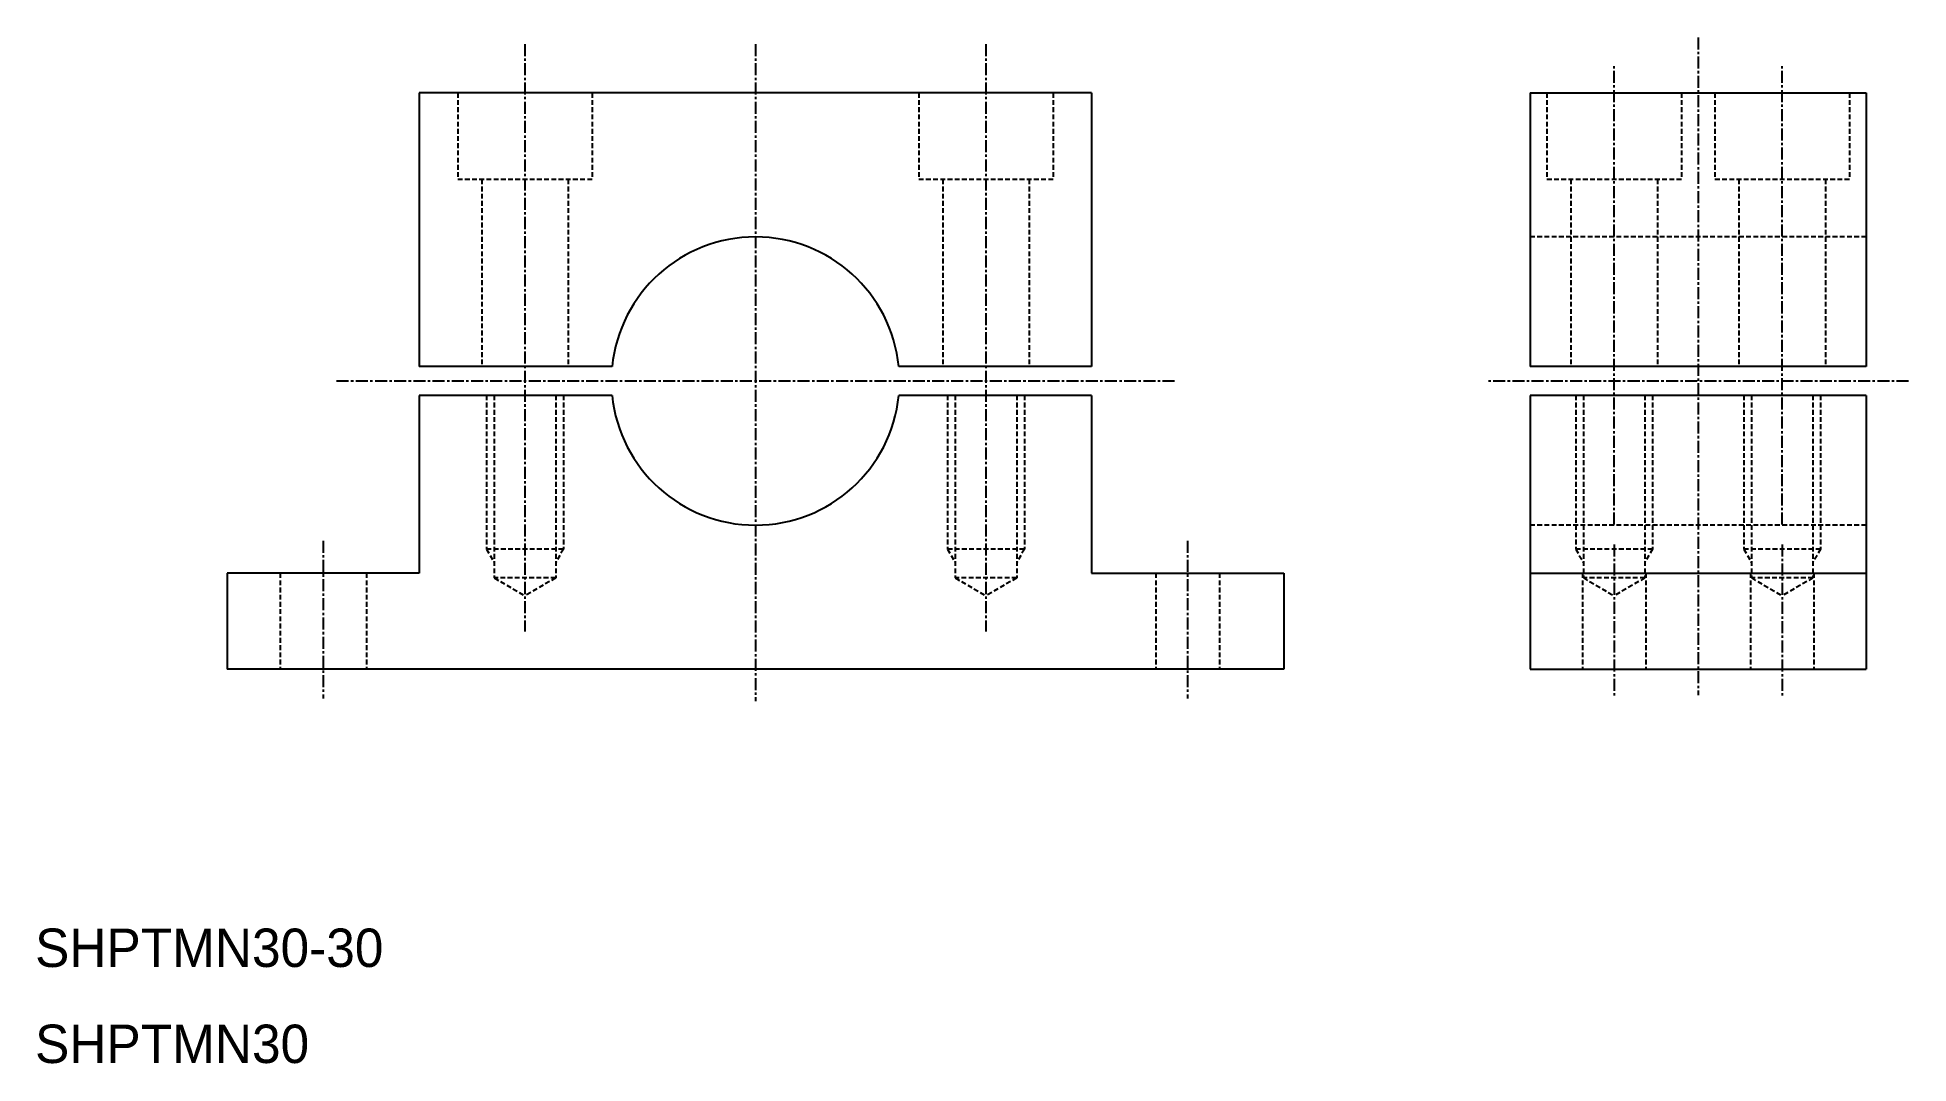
# Model space of a CAD drawing. Extents: x 10 to 205, y 10 to 117.
import ezdxf

# ---------------------------------------------------------------- set-up
doc = ezdxf.new("R2010")
doc.units = 0
doc.linetypes.add('CENTER', pattern=[2, 1.25, -0.25, 0.25, -0.25])
doc.linetypes.add('DASHED', pattern=[0.75, 0.5, -0.25])
doc.layers.get('0').update_dxf_attribs({"linetype": 'CONTINUOUS'})
doc.layers.add('CENTER', color=1, linetype='CENTER')

msp = doc.modelspace()

# ---------------------------------------------------------------- linework, layer by layer
at = {"color": 7, "linetype": 'CONTINUOUS'}
for p, q in [((120, 111), (50, 111)), ((50, 111), (50, 82.5)), ((120, 111), (120, 82.5)), ((165.65, 111), (165.65, 82.5)), ((165.65, 111), (200.65, 111)), ((200.65, 111), (200.65, 82.5)), ((70.08, 82.5), (50, 82.5)), ((120, 82.5), (99.92, 82.5)), ((200.65, 82.5), (165.65, 82.5)), ((70.08, 79.5), (50, 79.5)), ((50, 79.5), (50, 61)), ((120, 79.5), (99.92, 79.5)), ((120, 79.5), (120, 61)), ((200.65, 79.5), (165.65, 79.5)), ((165.65, 79.5), (165.65, 51)), ((200.65, 79.5), (200.65, 51)), ((50, 61), (30, 61)), ((30, 61), (30, 51)), ((120, 61), (140, 61)), ((140, 61), (140, 51)), ((165.65, 61), (200.65, 61)), ((140, 51), (30, 51)), ((85, 51), (85, 51)), ((112.5, 51), (112.5, 51)), ((165.65, 51), (200.65, 51))]:
    msp.add_line(p, q, dxfattribs=at)
at = {"color": 3, "linetype": 'DASHED'}
for p, q in [((54, 111), (54, 102)), ((68, 111), (68, 102)), ((102, 111), (102, 102)), ((116, 111), (116, 102)), ((167.4, 111), (167.4, 102)), ((181.4, 111), (181.4, 102)), ((184.9, 111), (184.9, 102)), ((198.9, 111), (198.9, 102)), ((68, 102), (54, 102)), ((56.5, 102), (56.5, 82.5)), ((65.5, 102), (65.5, 82.5)), ((116, 102), (102, 102)), ((104.5, 102), (104.5, 82.5)), ((113.5, 102), (113.5, 82.5)), ((181.4, 102), (167.4, 102)), ((169.9, 102), (169.9, 82.5)), ((178.9, 102), (178.9, 82.5)), ((198.9, 102), (184.9, 102)), ((187.4, 102), (187.4, 82.5)), ((196.4, 102), (196.4, 82.5)), ((200.65, 96), (165.65, 96)), ((57, 79.5), (57, 63.5)), ((57.8, 79.5), (57.8, 60.5)), ((64.2, 79.5), (64.2, 60.5)), ((65, 79.5), (65, 63.5)), ((105, 79.5), (105, 63.5)), ((105.8, 79.5), (105.8, 60.5)), ((112.2, 79.5), (112.2, 60.5)), ((113, 79.5), (113, 63.5)), ((170.4, 79.5), (170.4, 63.5)), ((171.2, 79.5), (171.2, 60.5)), ((177.6, 79.5), (177.6, 60.5)), ((178.4, 79.5), (178.4, 63.5)), ((187.9, 79.5), (187.9, 63.5)), ((188.7, 79.5), (188.7, 60.5)), ((195.1, 79.5), (195.1, 60.5)), ((195.9, 79.5), (195.9, 63.5)), ((200.65, 66), (165.65, 66)), ((65, 63.5), (57, 63.5)), ((57, 63.5), (57.8, 62.11)), ((65, 63.5), (64.2, 62.11)), ((113, 63.5), (105, 63.5)), ((105, 63.5), (105.8, 62.11)), ((113, 63.5), (112.2, 62.11)), ((178.4, 63.5), (170.4, 63.5)), ((170.4, 63.5), (171.2, 62.11)), ((178.4, 63.5), (177.6, 62.11)), ((195.9, 63.5), (187.9, 63.5)), ((187.9, 63.5), (188.7, 62.11)), ((195.9, 63.5), (195.1, 62.11)), ((35.5, 61), (35.5, 51)), ((44.5, 61), (44.5, 51)), ((64.2, 60.5), (57.8, 60.5)), ((57.8, 60.5), (61, 58.65)), ((64.2, 60.5), (61, 58.65)), ((112.2, 60.5), (105.8, 60.5)), ((105.8, 60.5), (109, 58.65)), ((112.2, 60.5), (109, 58.65)), ((126.7, 61), (126.7, 51)), ((133.3, 61), (133.3, 51)), ((171.1, 61), (171.1, 51)), ((177.6, 60.5), (171.2, 60.5)), ((171.2, 60.5), (174.4, 58.65)), ((177.6, 60.5), (174.4, 58.65)), ((177.7, 61), (177.7, 51)), ((188.6, 61), (188.6, 51)), ((195.1, 60.5), (188.7, 60.5)), ((188.7, 60.5), (191.9, 58.65)), ((195.1, 60.5), (191.9, 58.65)), ((195.2, 61), (195.2, 51))]:
    msp.add_line(p, q, dxfattribs=at)
at = {"color": 7, "linetype": 'CONTINUOUS'}
for start, end in [(5.7392, 174.2608), (185.7392, 354.2608)]:
    msp.add_arc((85, 81), 15, start, end, dxfattribs=at)
at = {"layer": 'CENTER', "color": 1, "linetype": 'CENTER'}
for p, q in [((61, 116.08), (61, 54.91)), ((85, 116.08), (85, 47.69)), ((109, 116.08), (109, 54.91)), ((183.15, 116.78), (183.15, 48.31)), ((174.4, 66.05), (174.4, 114)), ((191.9, 66.05), (191.9, 114)), ((128.64, 81), (41.36, 81)), ((205.06, 81), (161.25, 81)), ((40, 64.38), (40, 47.95)), ((130, 64.38), (130, 47.95)), ((174.4, 64), (174.4, 48)), ((191.9, 64), (191.9, 48))]:
    msp.add_line(p, q, dxfattribs=at)

# ---------------------------------------------------------------- texts
at = {"color": 7, "linetype": 'CONTINUOUS'}
for s, p in [('SHPTMN30-30', (10, 20)), ('SHPTMN30', (10, 10))]:
    msp.add_text(s, height=4, dxfattribs=at).set_placement(p)

doc.saveas('drawing.dxf')
